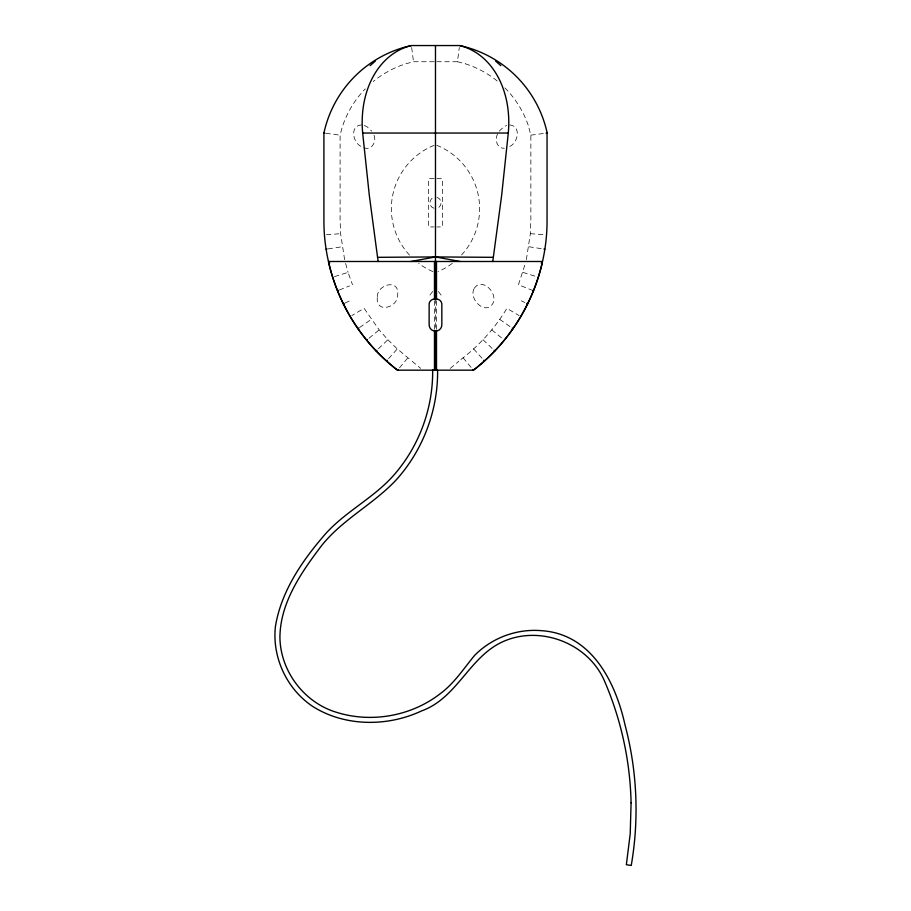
<?xml version="1.0" encoding="UTF-8"?>
<svg xmlns="http://www.w3.org/2000/svg" width="911" height="911" viewBox="0 0 911 911"><rect width="100%" height="100%" fill="white"/><g stroke="black" fill="none" stroke-linecap="round" stroke-linejoin="round"><path stroke-width="0.68" stroke-dasharray="4.55 3.42" d="M526.353 259.658L530.35 233.671L530.862 220.211L530.862 135.158L528.801 127.426M436.825 61.732L457.436 61.732L459.303 47.52M344.609 259.658L340.612 233.671L340.099 220.211L340.099 135.158L342.16 127.426A98.012 98.012 0 0 1 365.311 88.834M518.461 284.744L525.317 263.473M497.588 134.031C494.479 139.508 496.962 148.709 504.341 148.254M460.932 359.515C479.209 345.451 495.094 328.233 506.858 308.339L519.099 315.57M399.53 367.793L407.9 357.738M499.217 131.173L503.908 126.743L506.641 125.467M388.564 358.661L397.321 348.924L410.041 359.515M378.407 348.799L387.881 339.757L379.17 329.907L364.104 308.339L351.862 315.57M450.262 368.397L458.791 361.291M369.035 338.197L379.17 329.907M509.818 146.466C518.234 142.628 521.365 125.422 509.397 124.955M432.668 291.474L430.015 294.925L429.821 298.341M359.56 327.55L371.221 319.408M345.087 303.044L349.585 300.835M339.302 290.04L349.517 285.94M334.508 276.625L348.07 272.355L352.5 284.744M434.148 61.732L413.526 61.732L405.794 63.793A98.012 98.012 0 0 0 373.157 81.591M328.062 248.897L342.115 246.744M530.862 135.158L543.947 133.439M361.576 124.955C349.596 125.422 352.728 142.628 361.143 146.466M326.434 234.753L340.612 233.671M434.103 178.67L428.591 178.67L428.591 226.941L434.103 226.941M436.859 178.67L442.382 178.67L442.382 226.941L436.859 226.941M530.35 233.671L544.527 234.753M325.887 133.291L340.099 135.158M528.847 246.744L542.91 248.897M363.876 147.741C372.109 151.01 377.484 140.545 373.385 134.031M457.436 61.732L465.168 63.793M522.891 272.355L536.454 276.625M521.445 285.94L531.671 290.04M364.32 125.467L367.053 126.743L371.745 131.173M521.388 300.835L524.861 302.543M499.74 319.408L511.401 327.55M438.362 291.474L441.004 294.925L441.209 298.341M491.803 329.907L503.612 339.564M412.171 361.291L420.7 368.397M483.081 339.757L493.375 349.585M387.881 339.757L397.321 348.924M473.64 348.924L483.16 359.503M463.061 357.738L471.431 367.793M345.645 263.473L348.07 272.355M411.658 47.52L413.526 61.732M436.494 300.892L436.494 329.372M435.481 298.865L435.481 329.475M434.479 300.892L434.479 329.372M436.756 145.293A68.359 68.359 0 0 1 461.49 255.08M452.311 263.37A68.359 68.359 0 0 1 438.032 271.615M432.941 271.615A68.359 68.359 0 0 1 418.661 263.37M409.483 255.08A68.359 68.359 0 0 1 434.205 145.293M465.305 63.793A98.012 98.012 0 0 1 497.941 81.591M504.853 87.877A98.012 98.012 0 0 1 528.938 127.426M436.95 197.345A5.66 5.66 0 0 1 436.95 208.266M434.023 208.266A5.66 5.66 0 0 1 434.023 197.345M377.302 297.487C375.423 313.931 398.494 307.736 397.697 294.652C399.576 278.208 376.505 284.414 377.302 297.487M473.925 288.924C468.755 299.491 485.757 315.855 493.01 303.215C498.18 292.647 481.167 276.284 473.925 288.924"/><path stroke-width="1.37" d="M546.11 133.154L547.044 133.04L547.044 220.519C547.272 278.265 519.304 335.123 473.413 370.173L397.549 370.173C351.669 335.123 323.69 278.265 323.917 220.519L323.917 133.04A114.217 114.217 0 0 1 411.408 45.55L459.565 45.55A90.713 69.111 -76.3 0 1 508.292 133.04L501.631 195.592L492.771 261.491M398.153 369.456L397.549 370.173A188.907 188.907 0 0 1 328.837 263.336L329.748 263.12M386.492 360.972L387.118 360.266M376.163 350.94L376.847 350.291M370.105 65.672L375.355 61.037M366.632 340.156L367.361 339.564M357.943 328.677L358.718 328.142M343.322 303.921L344.164 303.5M337.469 290.768L338.334 290.427M410.815 261.491L435.481 256.936L493.398 257.323M326.104 249.204L327.038 249.056M435.481 330.887C431.951 331.467 428.944 328.017 429.138 324.623L429.138 305.31C428.25 296.758 442.712 296.758 441.835 305.31L441.835 324.623C442.017 328.017 439.011 331.467 435.481 330.887L435.481 370.173M411.408 45.55A90.713 69.111 76.3 0 0 362.669 133.04L369.342 195.592L377.564 257.323L435.481 256.936L460.146 261.491M362.669 133.04L508.292 133.04M328.472 261.491L542.489 261.491M323.917 133.04L324.851 133.154M543.935 249.056L544.858 249.204M541.225 263.12L542.136 263.336A188.907 188.907 0 0 1 473.413 370.173L472.82 369.456M532.628 290.427L533.504 290.768M526.809 303.5L527.64 303.921M512.255 328.142L513.018 328.677M495.607 61.037L500.868 65.672M494.126 350.291L494.798 350.94M483.855 360.266L484.481 360.972M377.564 257.323L378.202 261.491M436.494 261.491L436.494 299.548M436.494 330.67L436.494 370.173M435.481 45.55L435.481 298.865M434.479 261.491L434.479 299.548M434.479 330.67L434.479 370.173M459.702 45.55A114.217 114.217 0 0 1 547.181 133.04M631.084 802.807L630.218 833.85L626.347 864.721L631.243 865.45C639.317 818.841 637.165 770.535 624.992 724.826C615.437 681.633 591.307 633.897 541.407 630.663C516.844 628.579 491.906 637.814 474.62 655.396C463.676 668.56 454.327 683.296 440.355 693.613C411.191 716.297 370.971 723.402 335.806 712.095C304.001 702.244 280.634 671.248 279.928 637.973C279.893 604.688 299.332 575.262 318.611 549.584C339.484 520.682 372.713 505.252 396.558 479.505C423.159 449.806 438.077 410.121 437.599 370.253L432.645 370.105C433.146 408.811 418.707 447.369 392.869 476.202C371.756 499.661 342.012 513.292 321.97 537.991C300.334 563.397 280.861 592.981 275.429 626.461C271.945 657.583 287.056 689.65 313.27 706.788C345.451 726.83 387.722 726.796 421.611 710.91C456.525 698.316 468.596 658.812 500.56 642.79C538.606 623.819 588.95 642.824 604.984 682.191C621.279 720.248 630.184 761.414 631.084 802.807"/></g></svg>
